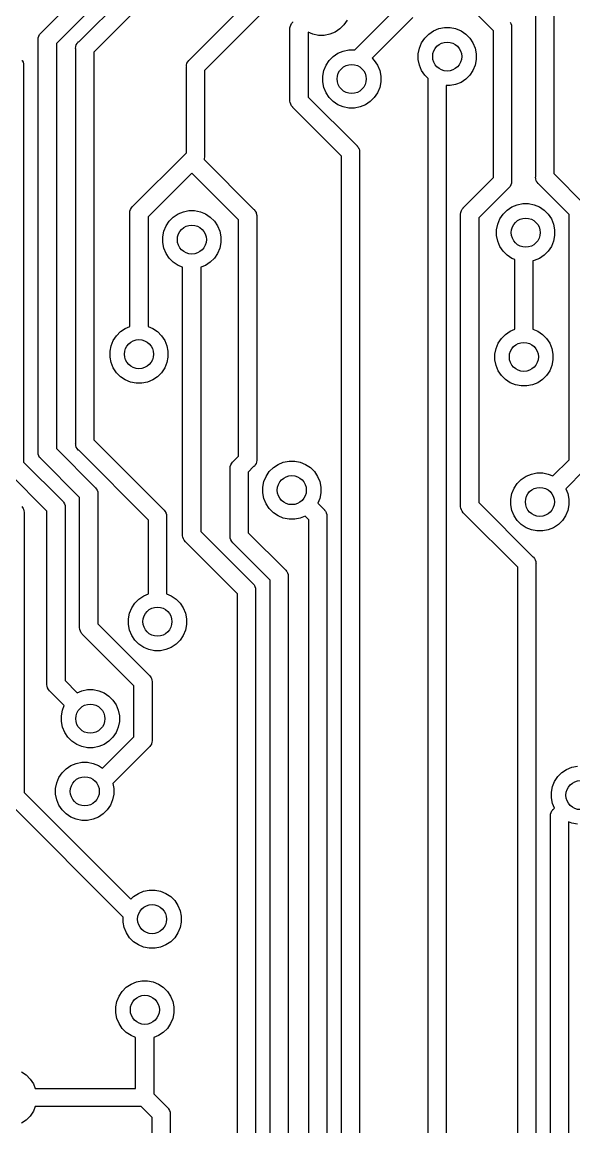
# Model space of a CAD drawing. Extents: x 1.2 to 14.9, y -4.9 to -0.3.
# Drawn here: x 12.331 to 12.63, y -1.964 to -1.365 of the extents above; entities that cross this region are included whole.
import ezdxf

# ---------------------------------------------------------------- set-up
doc = ezdxf.new("R2010")
doc.units = 0
doc.header["$MEASUREMENT"] = 0
doc.layers.add('BLACK', color=7, linetype='CONTINUOUS')

msp = doc.modelspace()

# ---------------------------------------------------------------- linework, layer by layer
at = {"layer": 'BLACK', "linetype": 'CONTINUOUS'}
for p, q in [((12.3412, -1.37136), (12.4499, -1.26273)), ((12.4581, -1.26841), (12.3495, -1.37705)), ((12.3616, -1.37608), (12.4691, -1.2686)), ((12.4773, -1.27429), (12.3698, -1.38177)), ((12.4216, -1.38605), (12.4598, -1.34783)), ((12.468, -1.35352), (12.4298, -1.39174)), ((12.6095, -1.44931), (12.6095, -1.35253)), ((12.6193, -1.35073), (12.6193, -1.44751)), ((12.5114, -1.38057), (12.5346, -1.35729)), ((12.5866, -1.37021), (12.5752, -1.35887)), ((12.4775, -1.36571), (12.4777, -1.36552)), ((12.4777, -1.36552), (12.4778, -1.36537)), ((12.5072, -1.36437), (12.5055, -1.36695)), ((12.5429, -1.36298), (12.5208, -1.38508)), ((12.5956, -1.36543), (12.5961, -1.36627)), ((12.3404, -1.37226), (12.341, -1.37152)), ((12.341, -1.37152), (12.3412, -1.37136)), ((12.4762, -1.36865), (12.4763, -1.36805)), ((12.4762, -1.36902), (12.4762, -1.36865)), ((12.4762, -1.36926), (12.4762, -1.36902)), ((12.4762, -1.40788), (12.4762, -1.36926)), ((12.4763, -1.36794), (12.4766, -1.36713)), ((12.4763, -1.36805), (12.4763, -1.36794)), ((12.4766, -1.36713), (12.477, -1.36627)), ((12.477, -1.36627), (12.4775, -1.36571)), ((12.4775, -1.36571), (12.4775, -1.36571)), ((12.4887, -1.37205), (12.4861, -1.371)), ((12.4861, -1.371), (12.4861, -1.37106)), ((12.4861, -1.37106), (12.4861, -1.40608)), ((12.5007, -1.37087), (12.4979, -1.37205)), ((12.5033, -1.36914), (12.5007, -1.37087)), ((12.5055, -1.36695), (12.5033, -1.36914)), ((12.5515, -1.37193), (12.5541, -1.37021)), ((12.5541, -1.37021), (12.5569, -1.36902)), ((12.5569, -1.36902), (12.56, -1.36841)), ((12.56, -1.36841), (12.5631, -1.36841)), ((12.5631, -1.36841), (12.5661, -1.36902)), ((12.5661, -1.36902), (12.569, -1.37021)), ((12.569, -1.37021), (12.5716, -1.37193)), ((12.5866, -1.44976), (12.5866, -1.37021)), ((12.5961, -1.36627), (12.5961, -1.36628)), ((12.5961, -1.36628), (12.5964, -1.36721)), ((12.5964, -1.36721), (12.5964, -1.36793)), ((12.5964, -1.36793), (12.5964, -1.36793)), ((12.5964, -1.36793), (12.5964, -1.36817)), ((12.5964, -1.36817), (12.5964, -1.36841)), ((12.5964, -1.36841), (12.5964, -1.45156)), ((12.3396, -1.37477), (12.3397, -1.37405)), ((12.3396, -1.37501), (12.3396, -1.37477)), ((12.3396, -1.37477), (12.3396, -1.37477)), ((12.3396, -1.37525), (12.3396, -1.37501)), ((12.3396, -1.59843), (12.3396, -1.37525)), ((12.3397, -1.37405), (12.34, -1.37312)), ((12.34, -1.37312), (12.3404, -1.37226)), ((12.3495, -1.37705), (12.3495, -1.59663)), ((12.3603, -1.37784), (12.3608, -1.37698)), ((12.3608, -1.37698), (12.3612, -1.37642)), ((12.3612, -1.37642), (12.3614, -1.37624)), ((12.3612, -1.37642), (12.3612, -1.37642)), ((12.3614, -1.37624), (12.3616, -1.37608)), ((12.4917, -1.37266), (12.4887, -1.37205)), ((12.4948, -1.37266), (12.4917, -1.37266)), ((12.4979, -1.37205), (12.4948, -1.37266)), ((12.5464, -1.37957), (12.5476, -1.3767)), ((12.5476, -1.3767), (12.5493, -1.37412)), ((12.5493, -1.37412), (12.5515, -1.37193)), ((12.5716, -1.37193), (12.5738, -1.37412)), ((12.5738, -1.37412), (12.5755, -1.3767)), ((12.5755, -1.3767), (12.5767, -1.37957)), ((12.3599, -1.37973), (12.36, -1.37877)), ((12.36, -1.37997), (12.3599, -1.37973)), ((12.36, -1.37877), (12.3603, -1.37784)), ((12.36, -1.59372), (12.36, -1.37997)), ((12.3698, -1.38177), (12.3698, -1.59192)), ((12.4997, -1.38406), (12.5022, -1.38234)), ((12.5022, -1.38234), (12.5051, -1.38115)), ((12.5051, -1.38115), (12.5082, -1.38055)), ((12.5082, -1.38055), (12.5113, -1.38055)), ((12.5113, -1.38055), (12.5114, -1.38057)), ((12.5458, -1.38261), (12.5464, -1.37957)), ((12.5458, -1.38571), (12.5458, -1.38261)), ((12.5767, -1.37957), (12.5773, -1.38261)), ((12.5773, -1.38261), (12.5773, -1.38571)), ((12.3308, -1.3862), (12.3309, -1.38635)), ((12.3309, -1.38635), (12.3314, -1.38721)), ((12.3314, -1.38721), (12.3317, -1.38813)), ((12.3317, -1.38813), (12.3317, -1.38886)), ((12.3317, -1.38886), (12.3317, -1.38886)), ((12.3317, -1.38886), (12.3317, -1.3891)), ((12.3317, -1.3891), (12.3317, -1.38934)), ((12.3317, -1.38934), (12.3317, -1.60398)), ((12.4199, -1.3897), (12.42, -1.38946)), ((12.42, -1.38874), (12.4203, -1.38781)), ((12.42, -1.38946), (12.42, -1.38874)), ((12.42, -1.38946), (12.42, -1.38946)), ((12.4203, -1.38781), (12.4208, -1.38695)), ((12.4208, -1.38695), (12.4214, -1.3862)), ((12.4214, -1.3862), (12.4216, -1.38605)), ((12.4946, -1.3917), (12.4958, -1.38884)), ((12.4958, -1.38884), (12.4975, -1.38626)), ((12.4975, -1.38626), (12.4997, -1.38406)), ((12.5208, -1.38508), (12.5219, -1.38626)), ((12.5219, -1.38626), (12.5237, -1.38884)), ((12.5237, -1.38884), (12.5249, -1.3917)), ((12.5464, -1.38875), (12.5458, -1.38571)), ((12.5476, -1.39162), (12.5464, -1.38875)), ((12.5767, -1.38875), (12.5755, -1.39162)), ((12.5773, -1.38571), (12.5767, -1.38875)), ((12.42, -1.38994), (12.4199, -1.3897)), ((12.42, -1.43638), (12.42, -1.38994)), ((12.4298, -1.39174), (12.4298, -1.43818)), ((12.494, -1.39474), (12.4946, -1.3917)), ((12.494, -1.39785), (12.494, -1.39474)), ((12.5249, -1.3917), (12.5255, -1.39474)), ((12.5255, -1.39474), (12.5255, -1.39785)), ((12.5493, -1.3942), (12.5476, -1.39162)), ((12.5511, -1.39597), (12.5493, -1.3942)), ((12.5738, -1.3942), (12.5716, -1.39639)), ((12.5755, -1.39162), (12.5738, -1.3942)), ((12.4946, -1.40089), (12.494, -1.39785)), ((12.4958, -1.40375), (12.4946, -1.40089)), ((12.5249, -1.40089), (12.5237, -1.40375)), ((12.5255, -1.39785), (12.5249, -1.40089)), ((12.5511, -2.16931), (12.5511, -1.39597)), ((12.5631, -1.39991), (12.5609, -1.39991)), ((12.5609, -1.39991), (12.5609, -2.16752)), ((12.5661, -1.3993), (12.5631, -1.39991)), ((12.569, -1.39812), (12.5661, -1.3993)), ((12.5716, -1.39639), (12.569, -1.39812)), ((12.4861, -1.40608), (12.5124, -1.4324)), ((12.4975, -1.40633), (12.4958, -1.40375)), ((12.4997, -1.40853), (12.4975, -1.40633)), ((12.5219, -1.40633), (12.5197, -1.40853)), ((12.5237, -1.40375), (12.5219, -1.40633)), ((12.4762, -1.40812), (12.4762, -1.40788)), ((12.4762, -1.40836), (12.4762, -1.40812)), ((12.4763, -1.40909), (12.4762, -1.40836)), ((12.4762, -1.40836), (12.4762, -1.40836)), ((12.4766, -1.41001), (12.4763, -1.40909)), ((12.477, -1.41087), (12.4766, -1.41001)), ((12.4777, -1.41162), (12.477, -1.41087)), ((12.4778, -1.41177), (12.4777, -1.41162)), ((12.5042, -1.43809), (12.4778, -1.41177)), ((12.5022, -1.41025), (12.4997, -1.40853)), ((12.5051, -1.41144), (12.5022, -1.41025)), ((12.5082, -1.41204), (12.5051, -1.41144)), ((12.5113, -1.41204), (12.5082, -1.41204)), ((12.5143, -1.41144), (12.5113, -1.41204)), ((12.5172, -1.41025), (12.5143, -1.41144)), ((12.5197, -1.40853), (12.5172, -1.41025)), ((12.391, -1.46534), (12.4193, -1.43702)), ((12.4193, -1.43702), (12.4195, -1.43683)), ((12.4195, -1.43683), (12.4197, -1.43668)), ((12.4197, -1.43668), (12.42, -1.43638)), ((12.5124, -1.4324), (12.5126, -1.43255)), ((12.5126, -1.43255), (12.5127, -1.43274)), ((12.5127, -1.43274), (12.5127, -1.43274)), ((12.5127, -1.43274), (12.5132, -1.4333)), ((12.5132, -1.4333), (12.5134, -1.43372)), ((12.5134, -1.43372), (12.5137, -1.43416)), ((12.5137, -1.43416), (12.5139, -1.43509)), ((12.5139, -1.43509), (12.514, -1.43581)), ((12.514, -1.43581), (12.514, -1.43581)), ((12.514, -1.43581), (12.514, -1.43605)), ((12.514, -1.43605), (12.514, -1.43629)), ((12.514, -1.43629), (12.514, -2.36868)), ((12.4297, -1.43938), (12.4296, -1.43995)), ((12.4296, -1.43995), (12.4565, -1.46695)), ((12.4298, -1.43866), (12.4297, -1.43938)), ((12.4298, -1.43818), (12.4298, -1.43842)), ((12.4298, -1.43842), (12.4298, -1.43866)), ((12.4298, -1.43866), (12.4298, -1.43866)), ((12.5042, -2.37048), (12.5042, -1.43809)), ((12.423, -1.44729), (12.3992, -1.47103)), ((12.4483, -1.47264), (12.423, -1.44729)), ((12.6094, -1.44955), (12.6095, -1.44931)), ((12.6193, -1.44751), (12.6359, -1.46413)), ((12.5704, -1.46594), (12.5866, -1.44976)), ((12.5948, -1.45545), (12.5786, -1.47162)), ((12.595, -1.4553), (12.5948, -1.45545)), ((12.5952, -1.45511), (12.595, -1.4553)), ((12.5956, -1.45455), (12.5952, -1.45511)), ((12.5952, -1.45511), (12.5952, -1.45511)), ((12.5961, -1.4537), (12.5956, -1.4545)), ((12.5956, -1.4545), (12.5956, -1.45455)), ((12.5964, -1.45277), (12.5961, -1.4537)), ((12.5964, -1.45156), (12.5964, -1.4518)), ((12.5964, -1.4518), (12.5964, -1.45204)), ((12.5964, -1.45204), (12.5964, -1.45204)), ((12.5964, -1.45204), (12.5964, -1.45277)), ((12.6095, -1.45052), (12.6094, -1.44955)), ((12.6098, -1.45144), (12.6095, -1.45052)), ((12.6102, -1.45216), (12.6098, -1.45144)), ((12.6103, -1.4523), (12.6102, -1.45216)), ((12.6109, -1.45305), (12.6103, -1.4523)), ((12.6111, -1.45322), (12.6109, -1.45305)), ((12.6277, -1.46982), (12.6111, -1.45322)), ((12.3894, -1.46803), (12.3897, -1.4671)), ((12.3897, -1.4671), (12.3902, -1.46624)), ((12.3902, -1.46624), (12.3908, -1.4655)), ((12.3908, -1.4655), (12.391, -1.46534)), ((12.4565, -1.46695), (12.4567, -1.4671)), ((12.4567, -1.4671), (12.4569, -1.46729)), ((12.4569, -1.46729), (12.4569, -1.46729)), ((12.4569, -1.46729), (12.457, -1.46738)), ((12.457, -1.46738), (12.4573, -1.46785)), ((12.5692, -1.46769), (12.5696, -1.46684)), ((12.5696, -1.46684), (12.5701, -1.46628)), ((12.5701, -1.46628), (12.5702, -1.46609)), ((12.5701, -1.46628), (12.5701, -1.46628)), ((12.5702, -1.46609), (12.5704, -1.46594)), ((12.5918, -1.46958), (12.594, -1.46738)), ((12.594, -1.46738), (12.5966, -1.46566)), ((12.5966, -1.46566), (12.5995, -1.46447)), ((12.5995, -1.46447), (12.6025, -1.46387)), ((12.6025, -1.46387), (12.6056, -1.46387)), ((12.6056, -1.46387), (12.6087, -1.46447)), ((12.6087, -1.46447), (12.6115, -1.46566)), ((12.6115, -1.46566), (12.6141, -1.46738)), ((12.6141, -1.46738), (12.6163, -1.46958)), ((12.3894, -1.46875), (12.3894, -1.46803)), ((12.3894, -1.46899), (12.3894, -1.46875)), ((12.3894, -1.46875), (12.3894, -1.46875)), ((12.3894, -1.46923), (12.3894, -1.46899)), ((12.3894, -1.53049), (12.3894, -1.46923)), ((12.3992, -1.47103), (12.3992, -1.53049)), ((12.409, -1.47592), (12.4107, -1.47334)), ((12.4107, -1.47334), (12.4129, -1.47115)), ((12.4129, -1.47115), (12.4155, -1.46943)), ((12.4155, -1.46943), (12.4184, -1.46824)), ((12.4184, -1.46824), (12.4214, -1.46763)), ((12.4214, -1.46763), (12.4245, -1.46763)), ((12.4245, -1.46763), (12.4276, -1.46824)), ((12.4276, -1.46824), (12.4304, -1.46943)), ((12.4304, -1.46943), (12.433, -1.47115)), ((12.433, -1.47115), (12.4352, -1.47334)), ((12.4352, -1.47334), (12.4369, -1.47592)), ((12.4483, -1.60078), (12.4483, -1.47264)), ((12.4573, -1.46785), (12.4573, -1.46785)), ((12.4573, -1.46785), (12.4574, -1.46803)), ((12.4574, -1.46803), (12.4578, -1.46871)), ((12.4578, -1.46871), (12.4578, -1.46871)), ((12.4578, -1.46871), (12.4578, -1.46871)), ((12.4578, -1.46871), (12.4579, -1.46902)), ((12.4579, -1.46902), (12.4581, -1.46963)), ((12.4581, -1.46963), (12.4581, -1.46963)), ((12.4581, -1.46963), (12.4581, -1.46963)), ((12.4581, -1.46963), (12.4581, -1.46973)), ((12.4581, -1.46973), (12.4582, -1.47036)), ((12.4582, -1.47036), (12.4582, -1.47036)), ((12.4582, -1.47036), (12.4582, -1.4706)), ((12.4582, -1.4706), (12.4582, -1.47084)), ((12.4582, -1.47084), (12.4582, -1.60257)), ((12.5688, -1.46959), (12.5689, -1.46862)), ((12.5688, -1.46983), (12.5688, -1.46959)), ((12.5688, -1.6277), (12.5688, -1.46983)), ((12.5689, -1.46862), (12.5692, -1.46769)), ((12.5786, -1.47162), (12.5786, -1.62591)), ((12.5889, -1.47502), (12.5901, -1.47215)), ((12.5901, -1.47215), (12.5918, -1.46958)), ((12.6163, -1.46958), (12.618, -1.47215)), ((12.618, -1.47215), (12.6192, -1.47502)), ((12.6277, -1.60269), (12.6277, -1.46982)), ((12.4072, -1.48183), (12.4078, -1.47879)), ((12.4078, -1.47879), (12.409, -1.47592)), ((12.4369, -1.47592), (12.4381, -1.47879)), ((12.4381, -1.47879), (12.4387, -1.48183)), ((12.5883, -1.47806), (12.5889, -1.47502)), ((12.5883, -1.48117), (12.5883, -1.47806)), ((12.6192, -1.47502), (12.6198, -1.47806)), ((12.6198, -1.47806), (12.6198, -1.48117)), ((12.4072, -1.48493), (12.4072, -1.48183)), ((12.4078, -1.48798), (12.4072, -1.48493)), ((12.4387, -1.48493), (12.4381, -1.48798)), ((12.4387, -1.48183), (12.4387, -1.48493)), ((12.5889, -1.48421), (12.5883, -1.48117)), ((12.5901, -1.48707), (12.5889, -1.48421)), ((12.6192, -1.48421), (12.618, -1.48707)), ((12.6198, -1.48117), (12.6192, -1.48421)), ((12.409, -1.49084), (12.4078, -1.48798)), ((12.4107, -1.49342), (12.409, -1.49084)), ((12.4369, -1.49084), (12.4352, -1.49342)), ((12.4381, -1.48798), (12.4369, -1.49084)), ((12.5918, -1.48965), (12.5901, -1.48707)), ((12.594, -1.49185), (12.5918, -1.48965)), ((12.6163, -1.48965), (12.6141, -1.49185)), ((12.618, -1.48707), (12.6163, -1.48965)), ((12.4129, -1.49561), (12.4107, -1.49342)), ((12.4155, -1.49734), (12.4129, -1.49561)), ((12.418, -1.49839), (12.4155, -1.49734)), ((12.4304, -1.49734), (12.4279, -1.49839)), ((12.433, -1.49561), (12.4304, -1.49734)), ((12.4352, -1.49342), (12.433, -1.49561)), ((12.5966, -1.49357), (12.594, -1.49185)), ((12.5982, -1.49423), (12.5966, -1.49357)), ((12.5982, -1.53197), (12.5982, -1.49423)), ((12.6087, -1.49476), (12.608, -1.49488)), ((12.608, -1.49488), (12.608, -1.53197)), ((12.6115, -1.49357), (12.6087, -1.49476)), ((12.6141, -1.49185), (12.6115, -1.49357)), ((12.418, -1.64342), (12.418, -1.49839)), ((12.4279, -1.49839), (12.4279, -1.64162)), ((12.3821, -1.53546), (12.3843, -1.53327)), ((12.3843, -1.53327), (12.3868, -1.53154)), ((12.3868, -1.53154), (12.3894, -1.53049)), ((12.3992, -1.53049), (12.4018, -1.53154)), ((12.4018, -1.53154), (12.4043, -1.53327)), ((12.4043, -1.53327), (12.4065, -1.53546)), ((12.5931, -1.53475), (12.5957, -1.53302)), ((12.5957, -1.53302), (12.5982, -1.53197)), ((12.608, -1.53197), (12.6106, -1.53302)), ((12.6106, -1.53302), (12.6132, -1.53475)), ((12.3792, -1.54091), (12.3803, -1.53804)), ((12.3803, -1.53804), (12.3821, -1.53546)), ((12.4065, -1.53546), (12.4083, -1.53804)), ((12.4083, -1.53804), (12.4094, -1.54091)), ((12.5892, -1.53952), (12.5909, -1.53694)), ((12.5909, -1.53694), (12.5931, -1.53475)), ((12.6132, -1.53475), (12.6154, -1.53694)), ((12.6154, -1.53694), (12.6171, -1.53952)), ((12.3786, -1.54395), (12.3792, -1.54091)), ((12.3786, -1.54705), (12.3786, -1.54395)), ((12.4094, -1.54091), (12.41, -1.54395)), ((12.41, -1.54395), (12.41, -1.54705)), ((12.5874, -1.54543), (12.588, -1.54239)), ((12.588, -1.54239), (12.5892, -1.53952)), ((12.6171, -1.53952), (12.6183, -1.54239)), ((12.6183, -1.54239), (12.6189, -1.54543)), ((12.3792, -1.55009), (12.3786, -1.54705)), ((12.3803, -1.55296), (12.3792, -1.55009)), ((12.4094, -1.55009), (12.4083, -1.55296)), ((12.41, -1.54705), (12.4094, -1.55009)), ((12.5874, -1.54853), (12.5874, -1.54543)), ((12.588, -1.55157), (12.5874, -1.54853)), ((12.6189, -1.54853), (12.6183, -1.55157)), ((12.6189, -1.54543), (12.6189, -1.54853)), ((12.3821, -1.55554), (12.3803, -1.55296)), ((12.3843, -1.55773), (12.3821, -1.55554)), ((12.4065, -1.55554), (12.4043, -1.55773)), ((12.4083, -1.55296), (12.4065, -1.55554)), ((12.5892, -1.55444), (12.588, -1.55157)), ((12.5909, -1.55702), (12.5892, -1.55444)), ((12.5931, -1.55921), (12.5909, -1.55702)), ((12.6154, -1.55702), (12.6132, -1.55921)), ((12.6171, -1.55444), (12.6154, -1.55702)), ((12.6183, -1.55157), (12.6171, -1.55444)), ((12.3868, -1.55946), (12.3843, -1.55773)), ((12.3897, -1.56064), (12.3868, -1.55946)), ((12.3927, -1.56125), (12.3897, -1.56064)), ((12.3959, -1.56125), (12.3927, -1.56125)), ((12.3989, -1.56064), (12.3959, -1.56125)), ((12.4018, -1.55946), (12.3989, -1.56064)), ((12.4043, -1.55773), (12.4018, -1.55946)), ((12.5957, -1.56094), (12.5931, -1.55921)), ((12.5985, -1.56212), (12.5957, -1.56094)), ((12.6016, -1.56273), (12.5985, -1.56212)), ((12.6047, -1.56273), (12.6016, -1.56273)), ((12.6077, -1.56212), (12.6047, -1.56273)), ((12.6106, -1.56094), (12.6077, -1.56212)), ((12.6132, -1.55921), (12.6106, -1.56094)), ((12.3698, -1.59192), (12.4076, -1.62975)), ((12.3396, -1.59867), (12.3396, -1.59843)), ((12.3397, -1.59964), (12.3396, -1.59867)), ((12.3495, -1.59663), (12.3703, -1.61753)), ((12.3599, -1.59396), (12.36, -1.59372)), ((12.36, -1.5942), (12.3599, -1.59396)), ((12.36, -1.59492), (12.36, -1.5942)), ((12.36, -1.5942), (12.36, -1.5942)), ((12.3603, -1.59585), (12.36, -1.59492)), ((12.3608, -1.5967), (12.3603, -1.59585)), ((12.3614, -1.59745), (12.3608, -1.5967)), ((12.3616, -1.59761), (12.3614, -1.59745)), ((12.3994, -1.63544), (12.3616, -1.59761)), ((12.3317, -1.60398), (12.3526, -1.62487)), ((12.34, -1.60057), (12.3397, -1.59964)), ((12.3404, -1.60142), (12.34, -1.60057)), ((12.3408, -1.60191), (12.3404, -1.60142)), ((12.341, -1.60217), (12.3408, -1.60191)), ((12.3412, -1.60232), (12.341, -1.60217)), ((12.3621, -1.62322), (12.3412, -1.60232)), ((12.4441, -1.60547), (12.4446, -1.60462)), ((12.4446, -1.60462), (12.445, -1.60406)), ((12.445, -1.60406), (12.4452, -1.60387)), ((12.445, -1.60406), (12.445, -1.60406)), ((12.4452, -1.60387), (12.4454, -1.60372)), ((12.4454, -1.60372), (12.4483, -1.60078)), ((12.4578, -1.60471), (12.4573, -1.60556)), ((12.458, -1.60408), (12.4578, -1.60471)), ((12.4581, -1.60378), (12.458, -1.60408)), ((12.4582, -1.60306), (12.4581, -1.60378)), ((12.4582, -1.60257), (12.4582, -1.60281)), ((12.4582, -1.60281), (12.4582, -1.60306)), ((12.4582, -1.60306), (12.4582, -1.60306)), ((12.4698, -1.60524), (12.4726, -1.60405)), ((12.4726, -1.60405), (12.4757, -1.60344)), ((12.4757, -1.60344), (12.4788, -1.60344)), ((12.4788, -1.60344), (12.4818, -1.60405)), ((12.4818, -1.60405), (12.4847, -1.60524)), ((12.6189, -1.61151), (12.6277, -1.60269)), ((12.3444, -1.63056), (12.3235, -1.60967)), ((12.4437, -1.60737), (12.4438, -1.6064)), ((12.4438, -1.60761), (12.4437, -1.60737)), ((12.4438, -1.6064), (12.4441, -1.60547)), ((12.4438, -1.64407), (12.4438, -1.60761)), ((12.4565, -1.60647), (12.4536, -1.6094)), ((12.4536, -1.6094), (12.4536, -1.64227)), ((12.4567, -1.60631), (12.4565, -1.60647)), ((12.4569, -1.60612), (12.4567, -1.60631)), ((12.4573, -1.60556), (12.4569, -1.60612)), ((12.4569, -1.60612), (12.4569, -1.60612)), ((12.4633, -1.61173), (12.465, -1.60915)), ((12.465, -1.60915), (12.4672, -1.60696)), ((12.4672, -1.60696), (12.4698, -1.60524)), ((12.4847, -1.60524), (12.4873, -1.60696)), ((12.4873, -1.60696), (12.4895, -1.60915)), ((12.4895, -1.60915), (12.4912, -1.61173)), ((12.6043, -1.61164), (12.6072, -1.61046)), ((12.6072, -1.61046), (12.6102, -1.60985)), ((12.6102, -1.60985), (12.6133, -1.60985)), ((12.6133, -1.60985), (12.6163, -1.61046)), ((12.6163, -1.61046), (12.6189, -1.61151)), ((12.6359, -1.60837), (12.6258, -1.61847)), ((12.4615, -1.61764), (12.4621, -1.6146)), ((12.4621, -1.6146), (12.4633, -1.61173)), ((12.4912, -1.61173), (12.4924, -1.6146)), ((12.4924, -1.6146), (12.493, -1.61764)), ((12.5978, -1.61814), (12.5995, -1.61556)), ((12.5995, -1.61556), (12.6017, -1.61337)), ((12.6017, -1.61337), (12.6043, -1.61164)), ((12.3703, -1.61753), (12.3705, -1.61768)), ((12.3705, -1.61768), (12.3707, -1.61787)), ((12.3707, -1.61787), (12.3707, -1.61787)), ((12.3707, -1.61787), (12.3708, -1.61803)), ((12.3708, -1.61803), (12.3711, -1.61843)), ((12.3711, -1.61843), (12.3716, -1.61928)), ((12.3716, -1.61928), (12.3719, -1.62021)), ((12.3719, -1.62021), (12.372, -1.62094)), ((12.372, -1.62094), (12.372, -1.62094)), ((12.372, -1.62094), (12.372, -1.62118)), ((12.372, -1.62118), (12.372, -1.62142)), ((12.372, -1.62142), (12.372, -1.69171)), ((12.4615, -1.62074), (12.4615, -1.61764)), ((12.4621, -1.62379), (12.4615, -1.62074)), ((12.493, -1.62074), (12.4924, -1.62379)), ((12.493, -1.61764), (12.493, -1.62074)), ((12.596, -1.62405), (12.5966, -1.621)), ((12.5966, -1.621), (12.5978, -1.61814)), ((12.6258, -1.61847), (12.6269, -1.621)), ((12.6269, -1.621), (12.6275, -1.62405)), ((12.3307, -1.62808), (12.3312, -1.62864)), ((12.3312, -1.62864), (12.3315, -1.6291)), ((12.3315, -1.6291), (12.3317, -1.62949)), ((12.3526, -1.62487), (12.3528, -1.62503)), ((12.3528, -1.62503), (12.353, -1.62521)), ((12.353, -1.62521), (12.353, -1.62521)), ((12.353, -1.62521), (12.3531, -1.62542)), ((12.3531, -1.62542), (12.3534, -1.62578)), ((12.3534, -1.62578), (12.3539, -1.62663)), ((12.3539, -1.62663), (12.3542, -1.62756)), ((12.3542, -1.62756), (12.3542, -1.62828)), ((12.3542, -1.62828), (12.3542, -1.62828)), ((12.3542, -1.62828), (12.3543, -1.62852)), ((12.3543, -1.62852), (12.3542, -1.62876)), ((12.3542, -1.62876), (12.3542, -1.72245)), ((12.3621, -1.69351), (12.3621, -1.62322)), ((12.4633, -1.62665), (12.4621, -1.62379)), ((12.465, -1.62923), (12.4633, -1.62665)), ((12.4924, -1.62379), (12.4913, -1.62632)), ((12.4913, -1.62632), (12.4947, -1.62966)), ((12.5688, -1.62794), (12.5688, -1.6277)), ((12.5688, -1.62819), (12.5688, -1.62794)), ((12.5689, -1.62891), (12.5688, -1.62819)), ((12.5688, -1.62819), (12.5688, -1.62819)), ((12.5692, -1.62984), (12.5689, -1.62891)), ((12.5786, -1.62591), (12.608, -1.65529)), ((12.596, -1.62715), (12.596, -1.62405)), ((12.5966, -1.63019), (12.596, -1.62715)), ((12.6275, -1.62715), (12.6269, -1.63019)), ((12.6275, -1.62405), (12.6275, -1.62715)), ((12.3317, -1.62949), (12.3319, -1.63042)), ((12.3319, -1.63042), (12.332, -1.63114)), ((12.332, -1.63114), (12.332, -1.63114)), ((12.332, -1.63114), (12.332, -1.63139)), ((12.332, -1.63139), (12.332, -1.63163)), ((12.332, -1.63163), (12.332, -1.78308)), ((12.3444, -1.72425), (12.3444, -1.63056)), ((12.4076, -1.62975), (12.4078, -1.6299)), ((12.4078, -1.6299), (12.408, -1.63009)), ((12.408, -1.63009), (12.408, -1.63009)), ((12.408, -1.63009), (12.4084, -1.63065)), ((12.4084, -1.63065), (12.4088, -1.63124)), ((12.4088, -1.63124), (12.4089, -1.63151)), ((12.4089, -1.63151), (12.4092, -1.63243)), ((12.4092, -1.63243), (12.4093, -1.63316)), ((12.4093, -1.63316), (12.4093, -1.63316)), ((12.4093, -1.63316), (12.4093, -1.6334)), ((12.4093, -1.6334), (12.4093, -1.63364)), ((12.4093, -1.63364), (12.4093, -1.67549)), ((12.4672, -1.63143), (12.465, -1.62923)), ((12.4698, -1.63315), (12.4672, -1.63143)), ((12.4726, -1.63434), (12.4698, -1.63315)), ((12.4757, -1.63494), (12.4726, -1.63434)), ((12.4788, -1.63494), (12.4757, -1.63494)), ((12.4818, -1.63434), (12.4788, -1.63494)), ((12.4844, -1.63328), (12.4818, -1.63434)), ((12.4864, -1.63535), (12.4844, -1.63328)), ((12.4947, -1.62966), (12.4949, -1.62981)), ((12.4949, -1.62981), (12.495, -1.63)), ((12.495, -1.63), (12.4955, -1.63056)), ((12.4955, -1.63056), (12.4959, -1.63139)), ((12.4959, -1.63139), (12.4959, -1.63142)), ((12.4959, -1.63142), (12.4962, -1.63235)), ((12.4962, -1.63235), (12.4963, -1.63307)), ((12.4963, -1.63307), (12.4963, -1.63307)), ((12.4963, -1.63307), (12.4963, -1.63331)), ((12.4963, -1.63331), (12.4963, -1.63355)), ((12.4963, -1.63355), (12.4963, -2.55964)), ((12.5696, -1.63069), (12.5692, -1.62984)), ((12.5702, -1.63144), (12.5696, -1.63069)), ((12.5704, -1.6316), (12.5702, -1.63144)), ((12.5998, -1.66098), (12.5704, -1.6316)), ((12.5978, -1.63306), (12.5966, -1.63019)), ((12.5995, -1.63564), (12.5978, -1.63306)), ((12.6257, -1.63306), (12.624, -1.63564)), ((12.6269, -1.63019), (12.6257, -1.63306)), ((12.3994, -1.67549), (12.3994, -1.63544)), ((12.4864, -2.56144), (12.4864, -1.63535)), ((12.6017, -1.63783), (12.5995, -1.63564)), ((12.6043, -1.63955), (12.6017, -1.63783)), ((12.6072, -1.64074), (12.6043, -1.63955)), ((12.6102, -1.64135), (12.6072, -1.64074)), ((12.6163, -1.64074), (12.6133, -1.64135)), ((12.6192, -1.63955), (12.6163, -1.64074)), ((12.6218, -1.63783), (12.6192, -1.63955)), ((12.624, -1.63564), (12.6218, -1.63783)), ((12.418, -1.64366), (12.418, -1.64342)), ((12.418, -1.6439), (12.418, -1.64366)), ((12.4181, -1.64463), (12.418, -1.6439)), ((12.418, -1.6439), (12.418, -1.6439)), ((12.4184, -1.64555), (12.4181, -1.64463)), ((12.4188, -1.64641), (12.4184, -1.64555)), ((12.4195, -1.64716), (12.4188, -1.64641)), ((12.4279, -1.64162), (12.4559, -1.66966)), ((12.4437, -1.64431), (12.4438, -1.64407)), ((12.4438, -1.64455), (12.4437, -1.64431)), ((12.4438, -1.64528), (12.4438, -1.64455)), ((12.4438, -1.64455), (12.4438, -1.64455)), ((12.4441, -1.6462), (12.4438, -1.64528)), ((12.4446, -1.64706), (12.4441, -1.6462)), ((12.4452, -1.64781), (12.4446, -1.64706)), ((12.4536, -1.64227), (12.4737, -1.66232)), ((12.6133, -1.64135), (12.6102, -1.64135)), ((12.4196, -1.64731), (12.4195, -1.64716)), ((12.4477, -1.67535), (12.4196, -1.64731)), ((12.4454, -1.64796), (12.4452, -1.64781)), ((12.4654, -1.66801), (12.4454, -1.64796)), ((12.608, -1.65529), (12.6082, -1.65544)), ((12.6082, -1.65544), (12.6084, -1.65563)), ((12.6084, -1.65563), (12.6088, -1.65619)), ((12.6088, -1.65619), (12.6093, -1.65704)), ((12.6093, -1.65704), (12.6096, -1.65797)), ((12.6096, -1.65797), (12.6096, -1.6587)), ((12.6096, -1.6587), (12.6096, -1.6587)), ((12.6096, -1.6587), (12.6097, -1.65894)), ((12.6097, -1.65894), (12.6096, -1.65918)), ((12.4737, -1.66232), (12.4738, -1.66248)), ((12.4738, -1.66248), (12.474, -1.66266)), ((12.474, -1.66266), (12.474, -1.66266)), ((12.474, -1.66266), (12.4744, -1.66313)), ((12.4744, -1.66313), (12.4745, -1.66323)), ((12.4745, -1.66323), (12.4749, -1.66408)), ((12.4749, -1.66408), (12.4752, -1.66501)), ((12.4752, -1.66501), (12.4753, -1.66573)), ((12.5998, -2.24616), (12.5998, -1.66098)), ((12.6096, -1.65918), (12.6096, -2.24796)), ((12.4559, -1.66966), (12.4561, -1.66982)), ((12.4561, -1.66982), (12.4563, -1.67001)), ((12.4563, -1.67001), (12.4567, -1.67057)), ((12.4567, -1.67057), (12.4569, -1.67092)), ((12.4569, -1.67092), (12.4572, -1.67142)), ((12.4654, -3.0777), (12.4654, -1.66801)), ((12.4753, -1.66573), (12.4753, -1.66573)), ((12.4753, -1.66573), (12.4753, -1.66597)), ((12.4753, -1.66597), (12.4753, -1.66621)), ((12.4753, -1.66621), (12.4753, -3.0759)), ((12.3943, -1.67826), (12.3969, -1.67654)), ((12.3969, -1.67654), (12.3994, -1.67549)), ((12.4093, -1.67549), (12.4118, -1.67654)), ((12.4118, -1.67654), (12.4144, -1.67826)), ((12.4477, -3.24091), (12.4477, -1.67535)), ((12.4572, -1.67142), (12.4575, -1.67235)), ((12.4575, -1.67235), (12.4575, -1.67307)), ((12.4575, -1.67307), (12.4575, -1.67307)), ((12.4575, -1.67307), (12.4576, -1.67331)), ((12.4576, -1.67331), (12.4575, -1.67356)), ((12.4575, -1.67356), (12.4575, -3.23911)), ((12.3892, -1.6859), (12.3904, -1.68304)), ((12.3904, -1.68304), (12.3921, -1.68046)), ((12.3921, -1.68046), (12.3943, -1.67826)), ((12.4144, -1.67826), (12.4166, -1.68046)), ((12.4166, -1.68046), (12.4183, -1.68304)), ((12.4183, -1.68304), (12.4195, -1.6859)), ((12.3886, -1.68894), (12.3892, -1.6859)), ((12.3886, -1.69205), (12.3886, -1.68894)), ((12.4195, -1.6859), (12.4201, -1.68894)), ((12.4201, -1.68894), (12.4201, -1.69205)), ((12.3621, -1.69375), (12.3621, -1.69351)), ((12.3622, -1.69472), (12.3621, -1.69375)), ((12.3625, -1.69564), (12.3622, -1.69472)), ((12.372, -1.69171), (12.3998, -1.71956)), ((12.3892, -1.69509), (12.3886, -1.69205)), ((12.4201, -1.69205), (12.4195, -1.69509)), ((12.3629, -1.6965), (12.3625, -1.69564)), ((12.3633, -1.6969), (12.3629, -1.6965)), ((12.3635, -1.69725), (12.3633, -1.6969)), ((12.3637, -1.6974), (12.3635, -1.69725)), ((12.3916, -1.72525), (12.3637, -1.6974)), ((12.3904, -1.69796), (12.3892, -1.69509)), ((12.3921, -1.70053), (12.3904, -1.69796)), ((12.3943, -1.70273), (12.3921, -1.70053)), ((12.4166, -1.70053), (12.4144, -1.70273)), ((12.4183, -1.69796), (12.4166, -1.70053)), ((12.4195, -1.69509), (12.4183, -1.69796)), ((12.3969, -1.70445), (12.3943, -1.70273)), ((12.3997, -1.70564), (12.3969, -1.70445)), ((12.4028, -1.70624), (12.3997, -1.70564)), ((12.4059, -1.70624), (12.4028, -1.70624)), ((12.4089, -1.70564), (12.4059, -1.70624)), ((12.4118, -1.70445), (12.4089, -1.70564)), ((12.4144, -1.70273), (12.4118, -1.70445)), ((12.3444, -1.72449), (12.3444, -1.72425)), ((12.3444, -1.72473), (12.3444, -1.72449)), ((12.3445, -1.72545), (12.3444, -1.72473)), ((12.3444, -1.72473), (12.3444, -1.72473)), ((12.3542, -1.72245), (12.3608, -1.72903)), ((12.3998, -1.71956), (12.4, -1.71972)), ((12.4, -1.71972), (12.4001, -1.7199)), ((12.4001, -1.7199), (12.4006, -1.72047)), ((12.4006, -1.72047), (12.4009, -1.72099)), ((12.4009, -1.72099), (12.4011, -1.72132)), ((12.4011, -1.72132), (12.4013, -1.72225)), ((12.4013, -1.72225), (12.4014, -1.72297)), ((12.4014, -1.72297), (12.4014, -1.72297)), ((12.4014, -1.72297), (12.4014, -1.72321)), ((12.4014, -1.72321), (12.4014, -1.72345)), ((12.4014, -1.72345), (12.4014, -1.7547)), ((12.3447, -1.72638), (12.3445, -1.72545)), ((12.3452, -1.72724), (12.3447, -1.72638)), ((12.3458, -1.72798), (12.3452, -1.72724)), ((12.346, -1.72814), (12.3458, -1.72798)), ((12.3538, -1.73599), (12.346, -1.72814)), ((12.3608, -1.72903), (12.3633, -1.72798)), ((12.3633, -1.72798), (12.3664, -1.72737)), ((12.3664, -1.72737), (12.3695, -1.72737)), ((12.3695, -1.72737), (12.3725, -1.72798)), ((12.3725, -1.72798), (12.3754, -1.72916)), ((12.3754, -1.72916), (12.378, -1.73089)), ((12.378, -1.73089), (12.3802, -1.73308)), ((12.3916, -1.75291), (12.3916, -1.72525)), ((12.3528, -1.73852), (12.3538, -1.73599)), ((12.3802, -1.73308), (12.3819, -1.73566)), ((12.3819, -1.73566), (12.3831, -1.73852)), ((12.3522, -1.74157), (12.3528, -1.73852)), ((12.3522, -1.74467), (12.3522, -1.74157)), ((12.3831, -1.73852), (12.3837, -1.74157)), ((12.3837, -1.74157), (12.3837, -1.74467)), ((12.3528, -1.74771), (12.3522, -1.74467)), ((12.354, -1.75058), (12.3528, -1.74771)), ((12.3831, -1.74771), (12.3819, -1.75058)), ((12.3837, -1.74467), (12.3831, -1.74771)), ((12.3557, -1.75316), (12.354, -1.75058)), ((12.3579, -1.75535), (12.3557, -1.75316)), ((12.3745, -1.76999), (12.3916, -1.75291)), ((12.3802, -1.75316), (12.378, -1.75535)), ((12.3819, -1.75058), (12.3802, -1.75316)), ((12.4014, -1.7547), (12.4014, -1.75494)), ((12.4014, -1.75494), (12.4014, -1.75519)), ((12.3605, -1.75707), (12.3579, -1.75535)), ((12.3633, -1.75826), (12.3605, -1.75707)), ((12.3664, -1.75887), (12.3633, -1.75826)), ((12.3695, -1.75887), (12.3664, -1.75887)), ((12.3725, -1.75826), (12.3695, -1.75887)), ((12.3754, -1.75707), (12.3725, -1.75826)), ((12.378, -1.75535), (12.3754, -1.75707)), ((12.3998, -1.7586), (12.3801, -1.77831)), ((12.4, -1.75844), (12.3998, -1.7586)), ((12.4001, -1.75825), (12.4, -1.75844)), ((12.4006, -1.75769), (12.4001, -1.75825)), ((12.4001, -1.75825), (12.4001, -1.75825)), ((12.4011, -1.75684), (12.4006, -1.75769)), ((12.4013, -1.75591), (12.4011, -1.75683)), ((12.4011, -1.75683), (12.4011, -1.75684)), ((12.4014, -1.75519), (12.4013, -1.75591)), ((12.4014, -1.75519), (12.4014, -1.75519)), ((12.3603, -1.76736), (12.3633, -1.76676)), ((12.3633, -1.76676), (12.3664, -1.76676)), ((12.3664, -1.76676), (12.3695, -1.76736)), ((12.3509, -1.77504), (12.3526, -1.77247)), ((12.3526, -1.77247), (12.3548, -1.77027)), ((12.3548, -1.77027), (12.3574, -1.76855)), ((12.3574, -1.76855), (12.3603, -1.76736)), ((12.3695, -1.76736), (12.3723, -1.76855)), ((12.3723, -1.76855), (12.3745, -1.76999)), ((12.6215, -1.77451), (12.6237, -1.77231)), ((12.6237, -1.77231), (12.6263, -1.77059)), ((12.6263, -1.77059), (12.6292, -1.7694)), ((12.6292, -1.7694), (12.6322, -1.7688)), ((12.3491, -1.78095), (12.3497, -1.77791)), ((12.3497, -1.77791), (12.3509, -1.77504)), ((12.3801, -1.77831), (12.3806, -1.78095)), ((12.6186, -1.77995), (12.6198, -1.77709)), ((12.6198, -1.77709), (12.6215, -1.77451)), ((12.332, -1.78308), (12.3899, -1.84101)), ((12.3491, -1.78405), (12.3491, -1.78095)), ((12.3497, -1.7871), (12.3491, -1.78405)), ((12.3806, -1.78405), (12.38, -1.7871)), ((12.3806, -1.78095), (12.3806, -1.78405)), ((12.618, -1.783), (12.6186, -1.77995)), ((12.618, -1.7861), (12.618, -1.783)), ((12.3857, -1.85066), (12.3238, -1.78876)), ((12.3509, -1.78996), (12.3497, -1.7871)), ((12.3526, -1.79254), (12.3509, -1.78996)), ((12.3788, -1.78996), (12.3771, -1.79254)), ((12.38, -1.7871), (12.3788, -1.78996)), ((12.6186, -1.78914), (12.618, -1.7861)), ((12.6197, -1.79168), (12.6186, -1.78914)), ((12.3548, -1.79474), (12.3526, -1.79254)), ((12.3574, -1.79646), (12.3548, -1.79474)), ((12.3603, -1.79765), (12.3574, -1.79646)), ((12.3723, -1.79646), (12.3695, -1.79765)), ((12.3749, -1.79474), (12.3723, -1.79646)), ((12.3771, -1.79254), (12.3749, -1.79474)), ((12.6175, -1.79588), (12.6176, -1.79492)), ((12.6175, -1.79612), (12.6175, -1.79588)), ((12.6175, -2.44583), (12.6175, -1.79612)), ((12.6176, -1.79492), (12.6179, -1.79399)), ((12.6179, -1.79399), (12.6183, -1.79313)), ((12.6183, -1.79313), (12.6188, -1.79257)), ((12.6188, -1.79257), (12.6189, -1.79239)), ((12.6188, -1.79257), (12.6188, -1.79257)), ((12.6189, -1.79239), (12.6191, -1.79223)), ((12.6191, -1.79223), (12.6197, -1.79168)), ((12.3633, -1.79825), (12.3603, -1.79765)), ((12.3664, -1.79825), (12.3633, -1.79825)), ((12.3695, -1.79765), (12.3664, -1.79825)), ((12.6292, -1.79969), (12.6274, -1.79894)), ((12.6274, -1.79894), (12.6274, -2.44403)), ((12.6322, -1.8003), (12.6292, -1.79969)), ((12.3914, -1.83957), (12.394, -1.83784)), ((12.394, -1.83784), (12.3968, -1.83666)), ((12.3968, -1.83666), (12.3999, -1.83605)), ((12.3999, -1.83605), (12.403, -1.83605)), ((12.403, -1.83605), (12.406, -1.83666)), ((12.406, -1.83666), (12.4089, -1.83784)), ((12.4089, -1.83784), (12.4115, -1.83957)), ((12.3899, -1.84101), (12.3914, -1.83957)), ((12.4115, -1.83957), (12.4137, -1.84176)), ((12.4137, -1.84176), (12.4154, -1.84434)), ((12.4154, -1.84434), (12.4166, -1.84721)), ((12.3857, -1.85335), (12.3857, -1.85066)), ((12.4166, -1.84721), (12.4172, -1.85025)), ((12.4172, -1.85025), (12.4172, -1.85335)), ((12.3863, -1.85639), (12.3857, -1.85335)), ((12.3875, -1.85926), (12.3863, -1.85639)), ((12.4166, -1.85639), (12.4154, -1.85926)), ((12.4172, -1.85335), (12.4166, -1.85639)), ((12.3892, -1.86184), (12.3875, -1.85926)), ((12.3914, -1.86403), (12.3892, -1.86184)), ((12.4137, -1.86184), (12.4115, -1.86403)), ((12.4154, -1.85926), (12.4137, -1.86184)), ((12.394, -1.86575), (12.3914, -1.86403)), ((12.3968, -1.86694), (12.394, -1.86575)), ((12.3999, -1.86755), (12.3968, -1.86694)), ((12.403, -1.86755), (12.3999, -1.86755)), ((12.406, -1.86694), (12.403, -1.86755)), ((12.4089, -1.86575), (12.406, -1.86694)), ((12.4115, -1.86403), (12.4089, -1.86575)), ((12.39, -1.88701), (12.3929, -1.88582)), ((12.3929, -1.88582), (12.3959, -1.88522)), ((12.3959, -1.88522), (12.399, -1.88522)), ((12.399, -1.88522), (12.402, -1.88582)), ((12.402, -1.88582), (12.4049, -1.88701)), ((12.3835, -1.89351), (12.3852, -1.89093)), ((12.3852, -1.89093), (12.3874, -1.88873)), ((12.3874, -1.88873), (12.39, -1.88701)), ((12.4049, -1.88701), (12.4075, -1.88873)), ((12.4075, -1.88873), (12.4097, -1.89093)), ((12.4097, -1.89093), (12.4114, -1.89351)), ((12.3817, -1.89941), (12.3823, -1.89637)), ((12.3823, -1.89637), (12.3835, -1.89351)), ((12.4114, -1.89351), (12.4126, -1.89637)), ((12.4126, -1.89637), (12.4132, -1.89941)), ((12.3817, -1.90252), (12.3817, -1.89941)), ((12.3823, -1.90556), (12.3817, -1.90252)), ((12.4132, -1.90252), (12.4126, -1.90556)), ((12.4132, -1.89941), (12.4132, -1.90252)), ((12.3835, -1.90842), (12.3823, -1.90556)), ((12.3852, -1.911), (12.3835, -1.90842)), ((12.4114, -1.90842), (12.4097, -1.911)), ((12.4126, -1.90556), (12.4114, -1.90842)), ((12.3874, -1.9132), (12.3852, -1.911)), ((12.39, -1.91492), (12.3874, -1.9132)), ((12.3925, -1.91597), (12.39, -1.91492)), ((12.3925, -1.94357), (12.3925, -1.91597)), ((12.4049, -1.91492), (12.4024, -1.91597)), ((12.4024, -1.91597), (12.4024, -1.94645)), ((12.4075, -1.9132), (12.4049, -1.91492)), ((12.4097, -1.911), (12.4075, -1.9132)), ((12.3305, -1.93454), (12.3331, -1.93626)), ((12.3331, -1.93626), (12.3353, -1.93845)), ((12.3353, -1.93845), (12.337, -1.94103)), ((12.337, -1.94103), (12.338, -1.94357)), ((12.338, -1.94357), (12.3925, -1.94357)), ((12.4024, -1.94645), (12.4096, -1.95371)), ((12.3353, -1.95853), (12.3331, -1.96072)), ((12.337, -1.95595), (12.3353, -1.95853)), ((12.338, -1.95341), (12.337, -1.95595)), ((12.3954, -1.95341), (12.338, -1.95341)), ((12.4014, -1.9594), (12.3954, -1.95341)), ((12.4096, -1.95371), (12.4098, -1.95387)), ((12.4098, -1.95387), (12.41, -1.95405)), ((12.41, -1.95405), (12.41, -1.95405)), ((12.41, -1.95405), (12.4103, -1.9544)), ((12.4103, -1.9544), (12.4104, -1.95461)), ((12.4104, -1.95461), (12.4109, -1.95547)), ((12.4109, -1.95547), (12.4112, -1.9564)), ((12.4112, -1.9564), (12.4112, -1.95712)), ((12.4112, -1.95712), (12.4112, -1.95712)), ((12.4112, -1.95712), (12.4113, -1.95736)), ((12.4113, -1.95736), (12.4112, -1.9576)), ((12.4112, -1.9576), (12.4112, -3.29275)), ((12.3331, -1.96072), (12.3305, -1.96245)), ((12.4014, -3.29455), (12.4014, -1.9594))]:
    msp.add_line(p, q, dxfattribs=at)
at = {"layer": 'BLACK'}
for centre in [(12.5615, -1.38416), (12.5097, -1.3963), (12.6041, -1.47961), (12.423, -1.48338), (12.3943, -1.5455), (12.6031, -1.54698), (12.4772, -1.61919), (12.6118, -1.6256), (12.4043, -1.6905), (12.3679, -1.74312), (12.3649, -1.7825), (12.6338, -1.78455), (12.4014, -1.8518), (12.3975, -1.90096)]:
    msp.add_circle(centre, 0.007874, dxfattribs=at)

doc.saveas('drawing.dxf')
